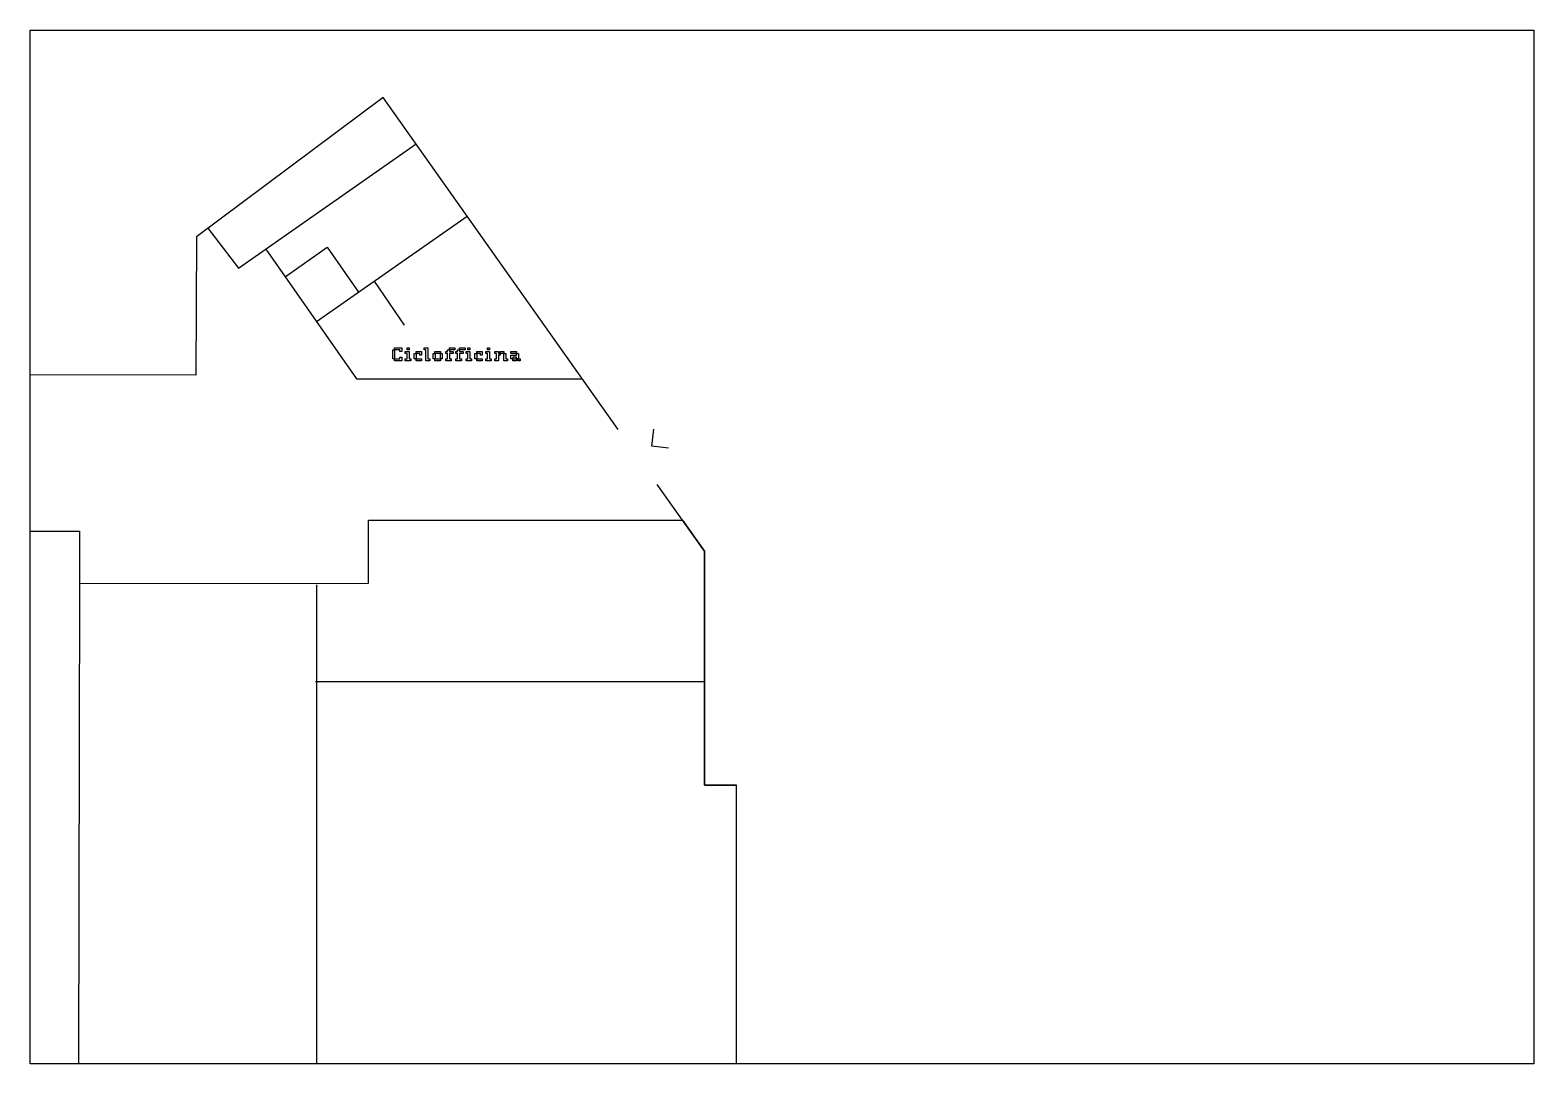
# Model space of a CAD drawing. Extents: x 258.2 to 338.2, y -236 to -181.
import ezdxf

# ---------------------------------------------------------------- set-up
doc = ezdxf.new("R2010")
doc.units = 0
doc.layers.add('PRINT4', color=7, linetype='CONTINUOUS')

msp = doc.modelspace()

# ---------------------------------------------------------------- linework, layer by layer
at = {"layer": 'PRINT4', "color": 240}
for p, q in [((276.986, -184.599), (267.06, -192.017)), ((289.497, -202.254), (276.986, -184.599)), ((269.298, -193.676), (278.737, -187.069)), ((273.443, -196.514), (281.455, -190.905)), ((267.666, -191.555), (269.298, -193.676)), ((267.06, -192.017), (267.032, -199.362)), ((270.748, -192.662), (275.571, -199.558)), ((271.775, -194.13), (274.018, -192.56)), ((274.018, -192.56), (275.673, -194.953)), ((276.503, -194.372), (278.105, -196.701)), ((267.032, -199.362), (258.206, -199.357)), ((275.571, -199.558), (287.586, -199.558)), ((291.273, -203.143), (291.379, -202.244)), ((292.172, -203.25), (291.273, -203.143)), ((294.089, -208.736), (291.571, -205.183)), ((276.205, -207.077), (292.761, -207.077)), ((276.205, -210.426), (276.205, -207.077)), ((292.761, -207.077), (292.908, -207.076)), ((292.908, -207.076), (294.089, -208.736)), ((258.206, -207.663), (260.835, -207.665)), ((260.835, -207.665), (260.832, -210.46)), ((294.089, -221.173), (294.089, -208.736)), ((294.089, -208.736), (294.089, -221.173)), ((260.832, -210.46), (260.781, -236.01)), ((260.832, -210.46), (276.205, -210.426)), ((273.445, -210.519), (273.445, -236.01)), ((273.385, -215.657), (294.089, -215.657)), ((295.791, -221.173), (294.089, -221.173)), ((294.089, -221.173), (295.791, -221.173)), ((295.791, -236.01), (295.791, -221.173))]:
    msp.add_line(p, q, dxfattribs=at)
at = {"layer": 'PRINT4'}
for points in [[(338.206, -236.01), (258.206, -236.01), (258.206, -181.01), (338.206, -181.01)], [(277.495, -198.018), (277.591, -198.018), (277.591, -197.92), (277.983, -197.92), (277.983, -198.118), (277.882, -198.118), (277.882, -198.022), (277.597, -198.022), (277.597, -198.5), (277.882, -198.5), (277.882, -198.404), (277.983, -198.404), (277.983, -198.602), (277.591, -198.602), (277.591, -198.506), (277.495, -198.506)], [(278.166, -198.5), (278.262, -198.5), (278.262, -198.215), (278.166, -198.215), (278.166, -198.114), (278.364, -198.114), (278.364, -198.5), (278.461, -198.5), (278.461, -198.602), (278.166, -198.602)], [(278.262, -197.92), (278.364, -197.92), (278.364, -198.022), (278.262, -198.022)], [(278.643, -198.211), (278.74, -198.211), (278.74, -198.114), (279.034, -198.114), (279.034, -198.312), (278.934, -198.312), (278.934, -198.215), (278.745, -198.215), (278.745, -198.5), (279.034, -198.5), (279.034, -198.602), (278.74, -198.602), (278.74, -198.506), (278.643, -198.506)], [(279.264, -198.022), (279.168, -198.022), (279.168, -197.92), (279.366, -197.92), (279.366, -198.5), (279.463, -198.5), (279.463, -198.602), (279.264, -198.602)], [(279.645, -198.211), (279.742, -198.211), (279.742, -198.114), (280.036, -198.114), (280.036, -198.211), (280.133, -198.211), (280.133, -198.506), (280.036, -198.506), (280.036, -198.602), (279.742, -198.602), (279.742, -198.506), (279.645, -198.506)], [(279.747, -198.215), (279.747, -198.5), (280.032, -198.5), (280.032, -198.215)], [(280.316, -198.5), (280.412, -198.5), (280.412, -198.215), (280.316, -198.215), (280.316, -198.114), (280.412, -198.114), (280.412, -198.018), (280.51, -198.018), (280.51, -197.92), (280.804, -197.92), (280.804, -198.022), (280.514, -198.022), (280.514, -198.114), (280.707, -198.114), (280.707, -198.215), (280.514, -198.215), (280.514, -198.5), (280.611, -198.5), (280.611, -198.602), (280.316, -198.602)], [(280.856, -198.5), (280.952, -198.5), (280.952, -198.215), (280.856, -198.215), (280.856, -198.114), (280.952, -198.114), (280.952, -198.018), (281.05, -198.018), (281.05, -197.92), (281.344, -197.92), (281.344, -198.022), (281.054, -198.022), (281.054, -198.114), (281.247, -198.114), (281.247, -198.215), (281.054, -198.215), (281.054, -198.5), (281.151, -198.5), (281.151, -198.602), (280.856, -198.602)], [(281.396, -198.5), (281.492, -198.5), (281.492, -198.215), (281.396, -198.215), (281.396, -198.114), (281.594, -198.114), (281.594, -198.5), (281.691, -198.5), (281.691, -198.602), (281.396, -198.602)], [(281.492, -197.92), (281.594, -197.92), (281.594, -198.022), (281.492, -198.022)], [(281.873, -198.211), (281.97, -198.211), (281.97, -198.114), (282.264, -198.114), (282.264, -198.312), (282.164, -198.312), (282.164, -198.215), (281.975, -198.215), (281.975, -198.5), (282.264, -198.5), (282.264, -198.602), (281.97, -198.602), (281.97, -198.506), (281.873, -198.506)], [(282.447, -198.5), (282.543, -198.5), (282.543, -198.215), (282.447, -198.215), (282.447, -198.114), (282.645, -198.114), (282.645, -198.5), (282.742, -198.5), (282.742, -198.602), (282.447, -198.602)], [(282.543, -197.92), (282.645, -197.92), (282.645, -198.022), (282.543, -198.022)], [(282.924, -198.5), (283.021, -198.5), (283.021, -198.215), (282.924, -198.215), (282.924, -198.114), (283.122, -198.114), (283.122, -198.211), (283.215, -198.211), (283.215, -198.114), (283.412, -198.114), (283.412, -198.211), (283.51, -198.211), (283.51, -198.5), (283.606, -198.5), (283.606, -198.602), (283.408, -198.602), (283.408, -198.215), (283.219, -198.215), (283.219, -198.312), (283.122, -198.312), (283.122, -198.602), (282.924, -198.602)], [(283.789, -198.307), (284.08, -198.307), (284.08, -198.215), (283.789, -198.215), (283.789, -198.114), (284.084, -198.114), (284.084, -198.211), (284.181, -198.211), (284.181, -198.5), (284.277, -198.5), (284.277, -198.602), (284.177, -198.602), (284.177, -198.506), (284.084, -198.506), (284.084, -198.602), (283.886, -198.602), (283.886, -198.506), (283.789, -198.506)], [(283.891, -198.409), (283.891, -198.5), (284.08, -198.5), (284.08, -198.409)]]:
    msp.add_lwpolyline(points, close=True, dxfattribs=at)

doc.saveas('drawing.dxf')
